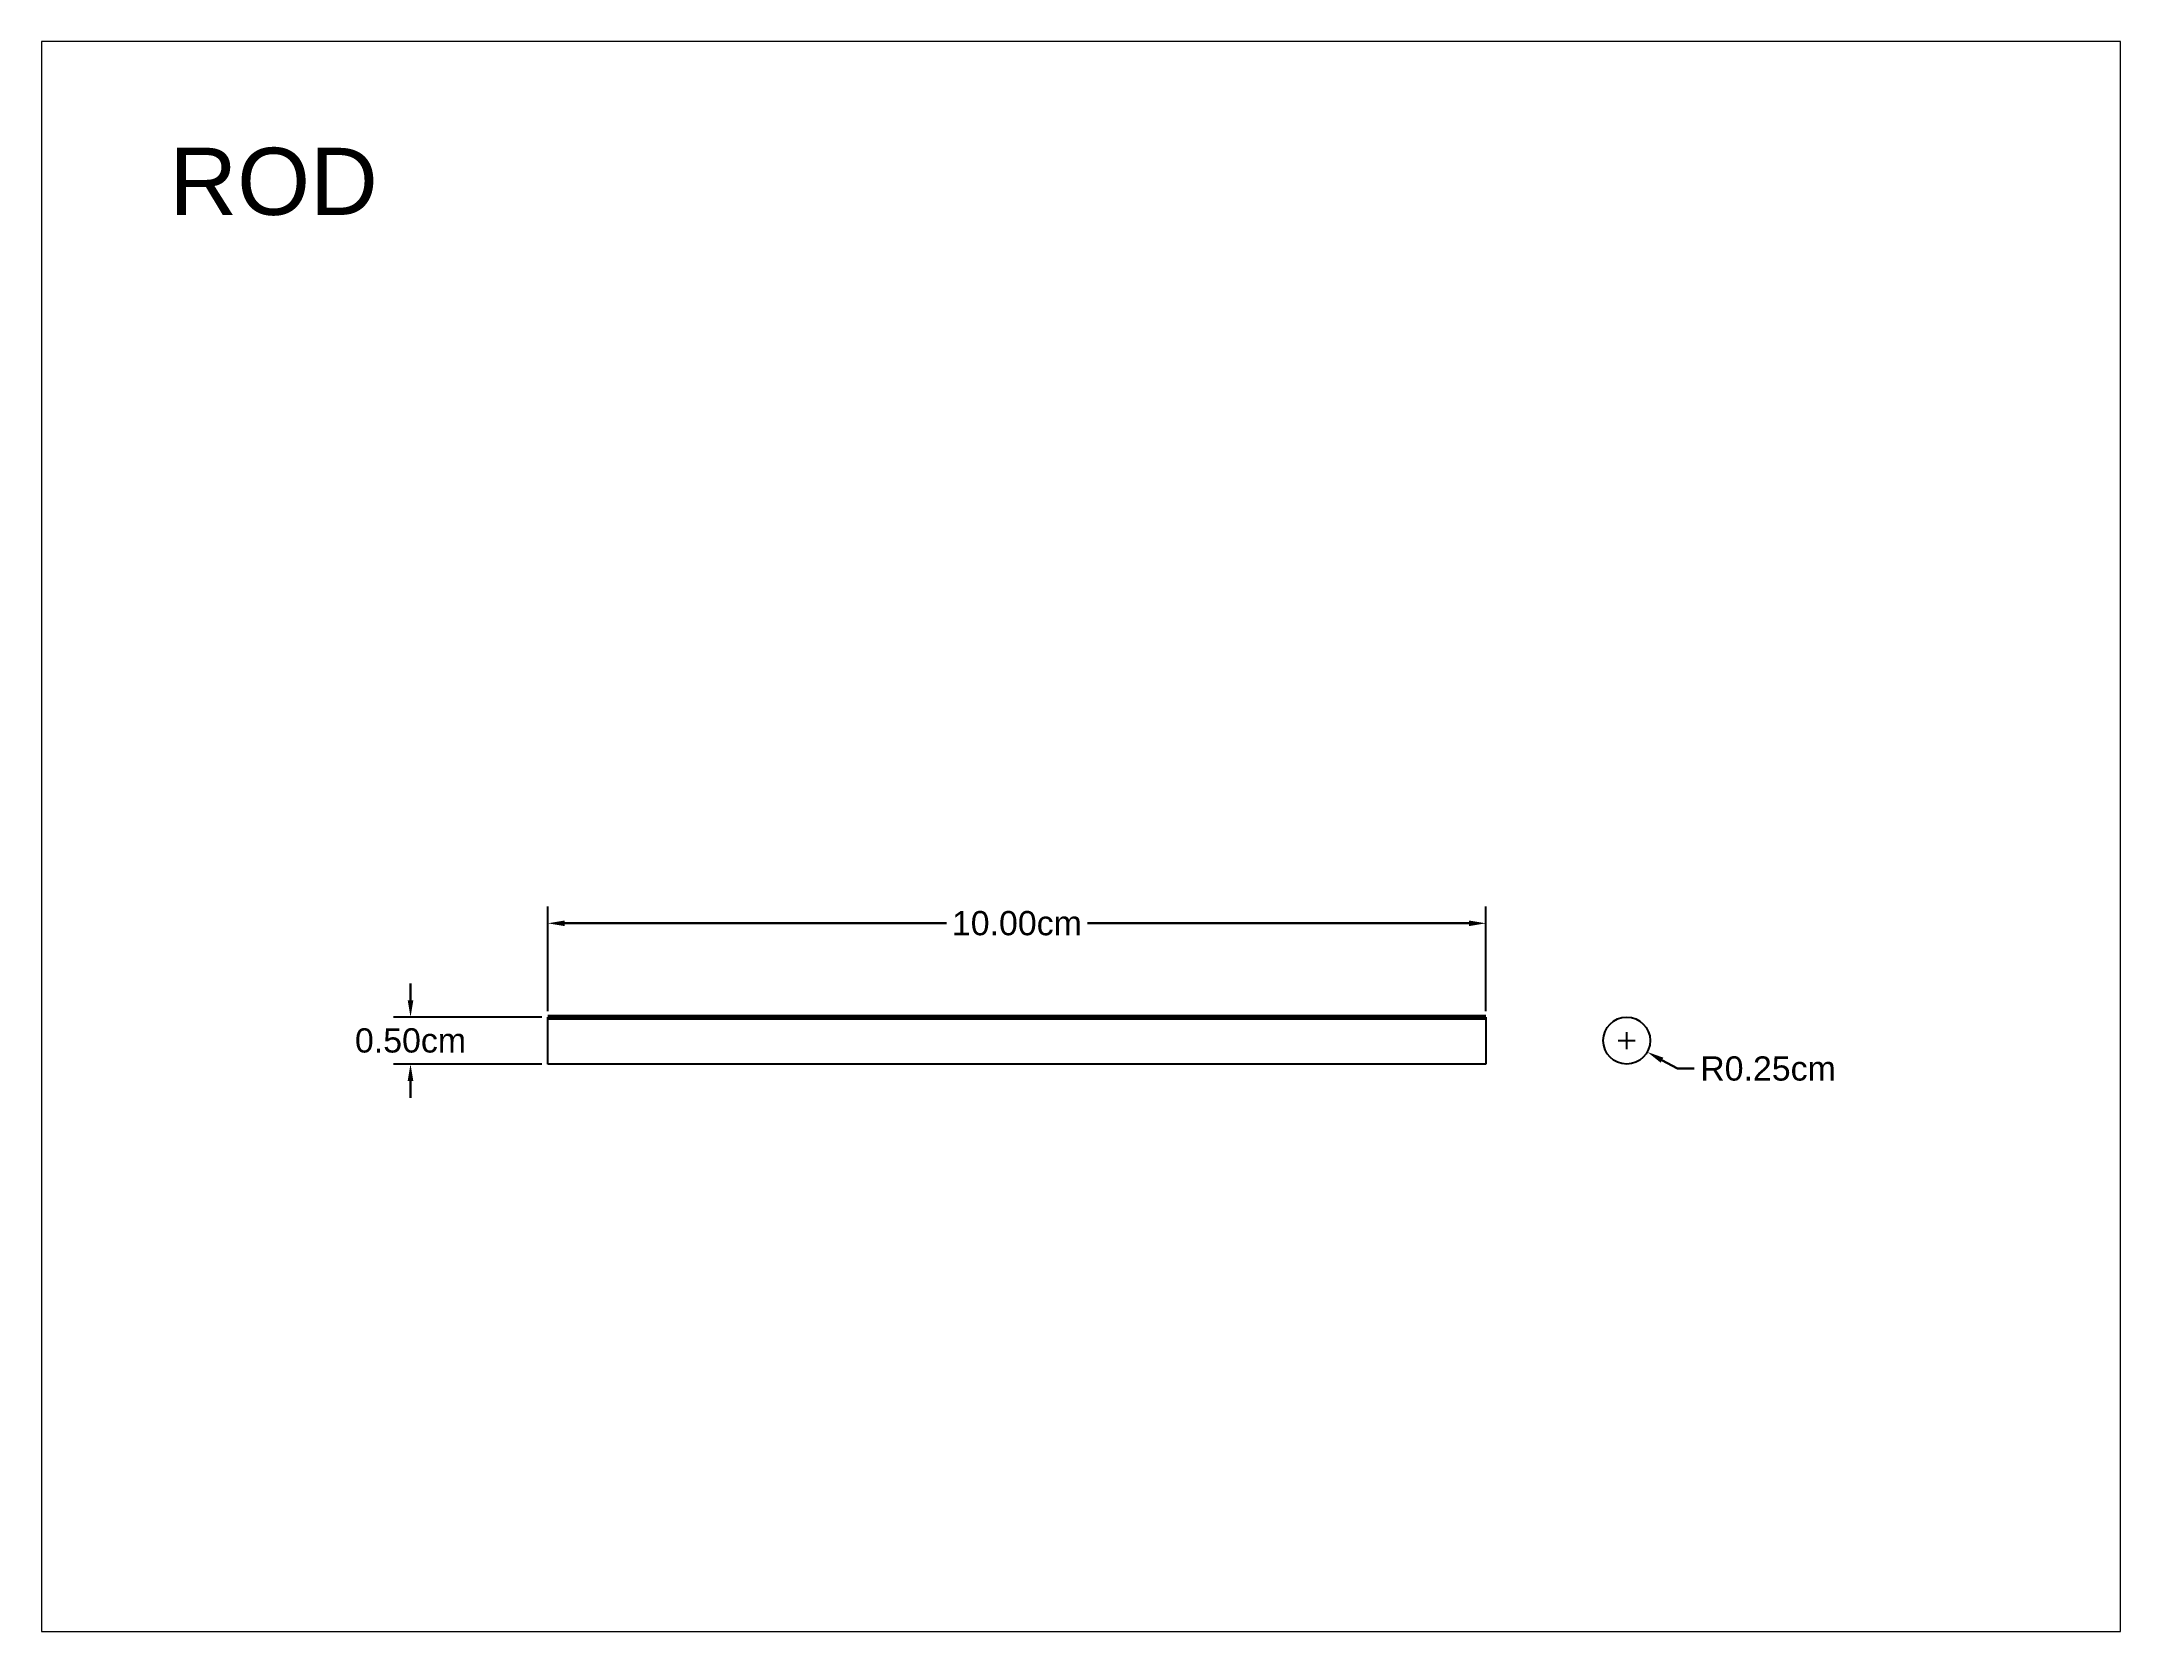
# Paper-space layout 'Layout6' of a CAD drawing. Header units: inches. Extents: x 0.4 to 11.3, y -0.5 to 7.8.
# The model-space entities are those that its viewports show. They can reach past a viewport. Long polylines and large blocks are cut down to what shows.
import ezdxf

# ---------------------------------------------------------------- set-up
doc = ezdxf.new("R2010")
doc.units = ezdxf.units.IN
doc.header["$MEASUREMENT"] = 0
doc.linetypes.add('HIDDEN', pattern=[0.375, 0.25, -0.125])
doc.layers.add('dim', color=250, linetype='Continuous')
doc.styles.get("Standard").update_dxf_attribs({"font": 'arial.ttf'})
doc.dimstyles.get("Standard").update_dxf_attribs({"dimtxt": 0.2585, "dimasz": 0.18, "dimexe": 0.18, "dimexo": 0.0625, "dimgap": 0.09, "dimtad": 0, "dimtih": 1, "dimtoh": 1, "dimzin": 0, "dimdsep": 46, "dimtxsty": 'Standard', "dimcen": 0.09, "dimazin": 0, "dimtfac": 1, "dimtofl": 0, "dimtmove": 0, "dimatfit": 3, "dimfxl": 1, "dimtolj": 1, "dimtzin": 0, "dimlwd": 30, "dimarcsym": 0})

# ---------------------------------------------------------------- blocks, each defined once
blk = doc.blocks.new('*D1')
at = {"layer": 'Defpoints', "color": 0, "lineweight": -3, "transparency": 16777216}
for p in [(32.5, 34.074), (22.5, 33.074), (32.5, 33.074)]:
    blk.add_point(p, dxfattribs=at)
at = {"layer": 'dim', "color": 0, "lineweight": -2, "transparency": 16777216}
for p, q in [((22.5, 33.137), (22.5, 34.254)), ((32.5, 33.137), (32.5, 34.254))]:
    blk.add_line(p, q, dxfattribs=at)
at = {"layer": 'dim', "color": 0, "lineweight": 30, "transparency": 16777216}
for p, q in [((22.68, 34.074), (26.749, 34.074)), ((32.32, 34.074), (28.251, 34.074))]:
    blk.add_line(p, q, dxfattribs=at)
at = {"layer": 'dim', "color": 0, "lineweight": -3, "transparency": 16777216}
for points in [[(22.68, 34.104), (22.68, 34.044), (22.5, 34.074)], [(32.32, 34.104), (32.32, 34.044), (32.5, 34.074)]]:
    blk.add_solid(points, dxfattribs=at)
at = {"layer": 'dim', "color": 0, "transparency": 16777216, "insert": (27.5, 34.074), "char_height": 0.2585, "attachment_point": 5}
blk.add_mtext('\\A1;10.00cm', dxfattribs=at)
blk = doc.blocks.new('*D2')
at = {"layer": 'Defpoints', "color": 0, "lineweight": -3, "transparency": 16777216}
for p in [(22.5, 33.074), (21.037, 32.574), (22.5, 32.574)]:
    blk.add_point(p, dxfattribs=at)
at = {"layer": 'dim', "color": 0, "lineweight": 30, "transparency": 16777216}
for p, q in [((21.037, 33.254), (21.037, 33.434)), ((21.037, 32.394), (21.037, 32.214))]:
    blk.add_line(p, q, dxfattribs=at)
at = {"layer": 'dim', "color": 0, "lineweight": -2, "transparency": 16777216}
for p, q in [((22.438, 33.074), (20.857, 33.074)), ((22.438, 32.574), (20.857, 32.574))]:
    blk.add_line(p, q, dxfattribs=at)
at = {"layer": 'dim', "color": 0, "lineweight": -3, "transparency": 16777216}
for points in [[(21.007, 33.254), (21.067, 33.254), (21.037, 33.074)], [(21.007, 32.394), (21.067, 32.394), (21.037, 32.574)]]:
    blk.add_solid(points, dxfattribs=at)
at = {"layer": 'dim', "color": 0, "transparency": 16777216, "insert": (21.037, 32.824), "char_height": 0.2585, "attachment_point": 5}
blk.add_mtext('\\A1;0.50cm', dxfattribs=at)
blk = doc.blocks.new('*D3')
at = {"layer": 'Defpoints', "color": 0, "lineweight": -3, "transparency": 16777216}
for p in [(34, 32.824), (34.219, 32.703)]:
    blk.add_point(p, dxfattribs=at)
at = {"layer": 'dim', "color": 0, "lineweight": -2, "transparency": 16777216}
for p, q in [((33.91, 32.824), (34.09, 32.824)), ((34, 32.734), (34, 32.914))]:
    blk.add_line(p, q, dxfattribs=at)
at = {"layer": 'dim', "color": 0, "lineweight": 30, "transparency": 16777216}
for p, q in [((34.54, 32.525), (34.376, 32.616)), ((34.72, 32.525), (34.54, 32.525))]:
    blk.add_line(p, q, dxfattribs=at)
at = {"layer": 'dim', "color": 0, "lineweight": -3, "transparency": 16777216}
blk.add_solid([(34.39, 32.642), (34.361, 32.589), (34.219, 32.703)], dxfattribs=at)
at = {"layer": 'dim', "color": 0, "transparency": 16777216, "insert": (35.506, 32.525), "char_height": 0.2585, "attachment_point": 5}
blk.add_mtext('\\A1;R0.25cm', dxfattribs=at)

msp = doc.modelspace()

# ---------------------------------------------------------------- linework, layer by layer
at = {"linetype": 'ByBlock', "lineweight": 70}
msp.add_line((22.5, 33.074), (32.5, 33.074), dxfattribs=at)
for p, q in [((22.5, 32.574), (22.5, 33.074)), ((32.5, 33.074), (32.5, 32.574)), ((32.5, 32.574), (22.5, 32.574))]:
    msp.add_line(p, q)
at = {"layer": 'dim'}
msp.add_circle((34, 32.824), 0.25, dxfattribs=at)

# ---------------------------------------------------------------- texts
at = {"layer": 'dim', "linetype": 'HIDDEN', "lineweight": -3, "insert": (18.467, 42.34), "char_height": 0.7157, "attachment_point": 1}
msp.add_mtext_dynamic_manual_height_columns('ROD', width=21.08385, gutter_width=3.579, heights=[0], dxfattribs=at)

# ---------------------------------------------------------------- dimensions: what is measured, and where the dimension line sits
at = {"layer": 'dim'}
for base, p2, angle, picture, middle in [((32.5, 34.074), (32.5, 33.074), 180, '*D1', (27.5, 34.074)), ((21.037, 32.574), (22.5, 32.574), 90, '*D2', (21.037, 32.824))]:
    dim = msp.add_linear_dim(base=base, p1=(22.5, 33.074), p2=p2, angle=angle, dimstyle='Standard', override={"dimpost": 'cm'}, dxfattribs=at)
    dim.commit()
    dim.dimension.update_dxf_attribs({"geometry": picture, "text_midpoint": middle})
dim = msp.add_radius_dim(center=(34, 32.824), mpoint=(34.219, 32.703), dimstyle='Standard', override={"dimpost": 'cm'}, dxfattribs=at)
dim.commit()
dim.dimension.update_dxf_attribs({"geometry": '*D3', "text_midpoint": (35.506, 32.525), "dimtype": 164})

psp = doc.layouts.new('Layout6')

# ---------------------------------------------------------------- viewports
at = {"layer": 'dim', "linetype": 'HIDDEN', "lineweight": -3}
psp.add_viewport(center=(5.822, 3.671), size=(10.881, 8.32139), view_center_point=(28.183, 34.999), view_height=16.94511, dxfattribs=at)

doc.saveas('drawing.dxf')
